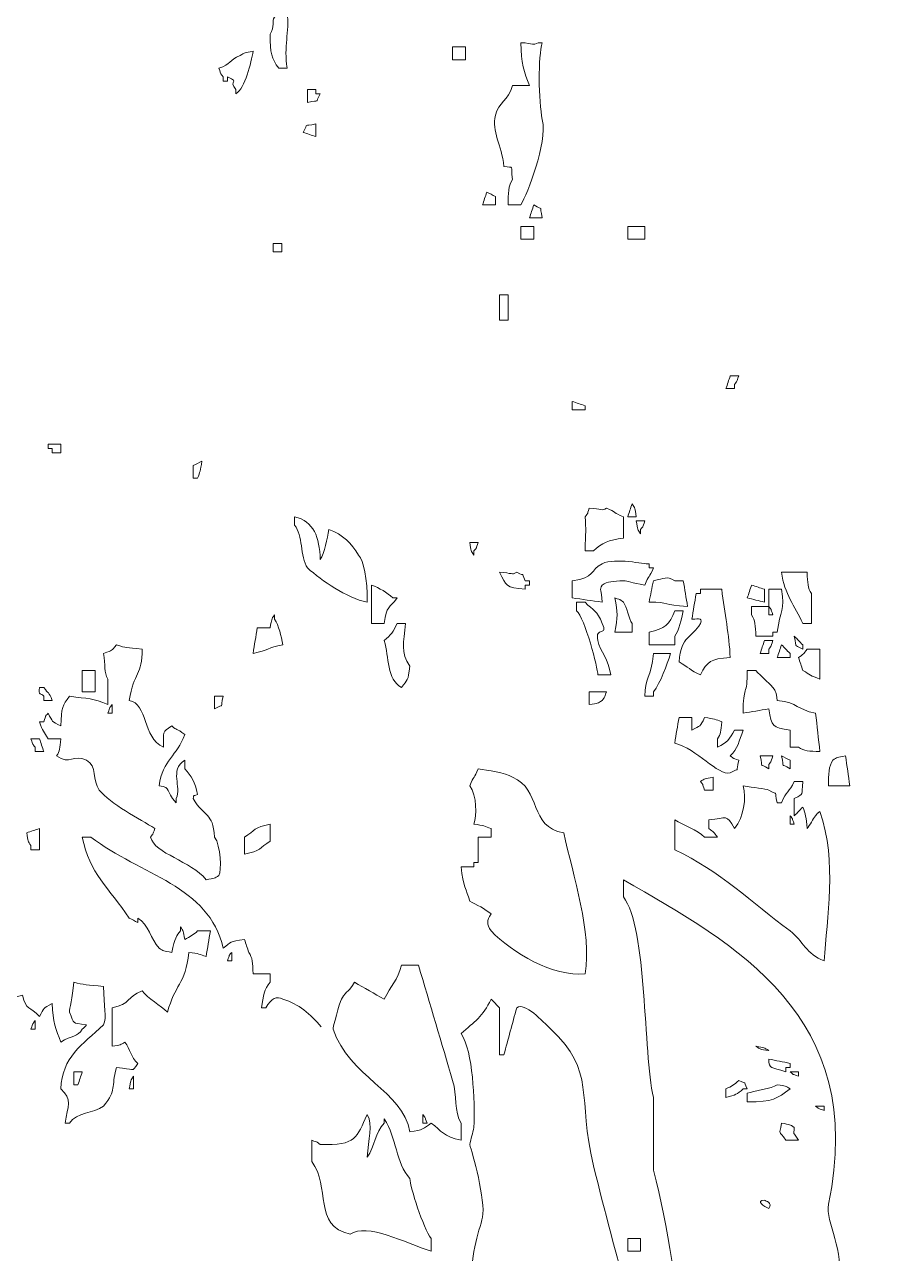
# Model space of a CAD drawing. Header units: millimetres. Extents: x 182 to 330, y 89 to 241.
# Drawn here: x 215.4 to 243.71, y 141.54 to 182.14 of the extents above; entities that cross this region are included whole.
import ezdxf

# ---------------------------------------------------------------- set-up
doc = ezdxf.new("R2010")
doc.units = ezdxf.units.MM
doc.layers.add('LAYER_1', color=160, linetype='Continuous')

# ---------------------------------------------------------------- blocks, each defined once
blk = doc.blocks.new('tree eucalypt')
at = {"layer": 'LAYER_1', "color": 7, "lineweight": 0}
for points, knots in [([(-11.452, 92.989), (-11.375, 92.341), (-11.579, 91.886), (-11.452, 91.154), (-11.546, 91.154), (-11.64, 91.154), (-11.734, 91.154), (-11.966, 91.484), (-12.019, 91.637), (-12.017, 92.283), (-11.854, 92.537), (-11.968, 92.71), (-11.875, 92.848), (-11.724, 92.954), (-11.742, 92.932), (-11.452, 92.989)], [0, 0, 0, 0, 1, 1, 1, 2, 2, 2, 3, 3, 3, 4, 4, 4, 5, 5, 5, 5]), ([(-5.987, 91.86), (-5.987, 91.719), (-5.987, 91.577), (-5.987, 91.436), (-5.846, 91.436), (-5.705, 91.436), (-5.564, 91.436), (-5.564, 91.577), (-5.564, 91.719), (-5.564, 91.86), (-5.705, 91.86), (-5.846, 91.86), (-5.987, 91.86)], [0, 0, 0, 0, 1, 1, 1, 2, 2, 2, 3, 3, 3, 4, 4, 4, 4]), ([(-3.73, 92.001), (-3.732, 91.338), (-3.626, 91.019), (-3.447, 90.59), (-3.635, 90.59), (-3.824, 90.59), (-4.012, 90.59), (-4.143, 90.087), (-4.471, 90.029), (-4.576, 89.602), (-4.711, 89.057), (-4.361, 88.647), (-4.294, 87.909), (-3.937, 87.854), (-4.071, 87.991), (-4.012, 87.485), (-4.147, 87.285), (-4.15, 87.023), (-4.153, 86.639), (-4.012, 86.639), (-3.871, 86.639), (-3.73, 86.639), (-3.524, 87.027), (-2.848, 88.648), (-3.024, 89.461), (-3.156, 90.074), (-3.164, 91.558), (-3.024, 92.001), (-3.071, 92.001), (-3.118, 92.001), (-3.165, 92.001), (-3.337, 91.896), (-3.305, 91.982), (-3.73, 92.001)], [0, 0, 0, 0, 1, 1, 1, 2, 2, 2, 3, 3, 3, 4, 4, 4, 5, 5, 5, 6, 6, 6, 7, 7, 7, 8, 8, 8, 9, 9, 9, 10, 10, 10, 11, 11, 11, 11]), ([(-12.581, 91.719), (-12.639, 91.346), (-12.846, 90.49), (-13.145, 90.308), (-13.145, 90.355), (-13.145, 90.402), (-13.145, 90.449), (-13.433, 90.794), (-12.973, 90.654), (-13.428, 90.872), (-13.428, 90.825), (-13.428, 90.778), (-13.428, 90.731), (-13.475, 90.731), (-13.522, 90.731), (-13.569, 90.731), (-13.569, 90.778), (-13.569, 90.825), (-13.569, 90.872), (-13.682, 91.016), (-13.619, 90.911), (-13.71, 91.154), (-13.298, 91.303), (-13.379, 91.411), (-13.004, 91.578), (-12.853, 91.684), (-12.871, 91.662), (-12.581, 91.719)], [0, 0, 0, 0, 1, 1, 1, 2, 2, 2, 3, 3, 3, 4, 4, 4, 5, 5, 5, 6, 6, 6, 7, 7, 7, 8, 8, 8, 9, 9, 9, 9]), ([(-10.785, 90.025), (-10.327, 90.142), (-10.569, 89.956), (-10.362, 90.308), (-10.409, 90.308), (-10.456, 90.308), (-10.503, 90.308), (-10.503, 90.355), (-10.503, 90.402), (-10.503, 90.449), (-10.597, 90.449), (-10.691, 90.449), (-10.785, 90.449), (-10.785, 90.308), (-10.785, 90.166), (-10.785, 90.025)], [0, 0, 0, 0, 1, 1, 1, 2, 2, 2, 3, 3, 3, 4, 4, 4, 5, 5, 5, 5]), ([(-10.503, 89.32), (-10.961, 89.203), (-10.718, 89.389), (-10.926, 89.038), (-10.785, 88.991), (-10.644, 88.944), (-10.503, 88.897), (-10.503, 89.038), (-10.503, 89.179), (-10.503, 89.32)], [0, 0, 0, 0, 1, 1, 1, 2, 2, 2, 3, 3, 3, 3]), ([(-4.858, 87.062), (-4.905, 86.921), (-4.953, 86.78), (-5, 86.639), (-4.858, 86.639), (-4.717, 86.639), (-4.576, 86.639), (-4.576, 86.733), (-4.576, 86.827), (-4.576, 86.921), (-4.67, 86.968), (-4.764, 87.015), (-4.858, 87.062)], [0, 0, 0, 0, 1, 1, 1, 2, 2, 2, 3, 3, 3, 4, 4, 4, 4]), ([(-3.024, 86.215), (-3.141, 86.673), (-2.955, 86.431), (-3.306, 86.639), (-3.353, 86.498), (-3.4, 86.356), (-3.447, 86.215), (-3.306, 86.215), (-3.165, 86.215), (-3.024, 86.215)], [0, 0, 0, 0, 1, 1, 1, 2, 2, 2, 3, 3, 3, 3]), ([(-3.73, 85.933), (-3.73, 85.792), (-3.73, 85.651), (-3.73, 85.51), (-3.588, 85.51), (-3.447, 85.51), (-3.306, 85.51), (-3.306, 85.651), (-3.306, 85.792), (-3.306, 85.933), (-3.447, 85.933), (-3.588, 85.933), (-3.73, 85.933)], [0, 0, 0, 0, 1, 1, 1, 2, 2, 2, 3, 3, 3, 4, 4, 4, 4]), ([(-0.202, 85.933), (-0.202, 85.792), (-0.202, 85.651), (-0.202, 85.51), (-0.014, 85.51), (0.174, 85.51), (0.363, 85.51), (0.363, 85.651), (0.363, 85.792), (0.363, 85.933), (0.174, 85.933), (-0.014, 85.933), (-0.202, 85.933)], [0, 0, 0, 0, 1, 1, 1, 2, 2, 2, 3, 3, 3, 4, 4, 4, 4]), ([(-11.914, 85.369), (-11.914, 85.275), (-11.914, 85.181), (-11.914, 85.086), (-11.82, 85.086), (-11.726, 85.086), (-11.632, 85.086), (-11.632, 85.181), (-11.632, 85.275), (-11.632, 85.369), (-11.726, 85.369), (-11.82, 85.369), (-11.914, 85.369)], [0, 0, 0, 0, 1, 1, 1, 2, 2, 2, 3, 3, 3, 4, 4, 4, 4]), ([(-4.435, 83.675), (-4.435, 83.393), (-4.435, 83.111), (-4.435, 82.829), (-4.341, 82.829), (-4.247, 82.829), (-4.153, 82.829), (-4.153, 83.111), (-4.153, 83.393), (-4.153, 83.675), (-4.247, 83.675), (-4.341, 83.675), (-4.435, 83.675)], [0, 0, 0, 0, 1, 1, 1, 2, 2, 2, 3, 3, 3, 4, 4, 4, 4]), ([(3.185, 80.994), (3.138, 80.853), (3.091, 80.712), (3.044, 80.571), (3.138, 80.571), (3.232, 80.571), (3.326, 80.571), (3.326, 80.618), (3.326, 80.665), (3.326, 80.712), (3.439, 80.856), (3.376, 80.751), (3.467, 80.994), (3.373, 80.994), (3.279, 80.994), (3.185, 80.994)], [0, 0, 0, 0, 1, 1, 1, 2, 2, 2, 3, 3, 3, 4, 4, 4, 5, 5, 5, 5]), ([(-28.537, 80.041), (-28.141, 79.596), (-27.834, 79.147), (-27.68, 78.737), (-28.158, 78.299), (-28.117, 76.331), (-28.103, 75.491), (-28.009, 75.491), (-27.915, 75.491), (-27.821, 75.491), (-27.5, 75.942), (-27.477, 75.858), (-26.833, 75.914), (-26.833, 75.397), (-26.833, 74.879), (-26.833, 74.362), (-27.299, 74.312), (-27.727, 74.17), (-27.821, 74.08), (-28.072, 73.667), (-28.054, 72.616), (-28.244, 72.245), (-27.915, 72.204), (-27.895, 72.182), (-27.68, 72.104), (-27.707, 72.69), (-27.765, 73.011), (-27.398, 73.233), (-27.398, 73.186), (-27.398, 73.139), (-27.398, 73.092), (-26.939, 72.593), (-26.783, 71.847), (-26.127, 71.54), (-25.856, 71.805), (-25.63, 71.895), (-25.14, 71.963), (-25.14, 71.869), (-25.14, 71.775), (-25.14, 71.681), (-25.202, 71.59), (-25.189, 71.25), (-25.281, 70.975), (-25.494, 71.097), (-25.386, 71.377), (-25.563, 71.117), (-25.699, 70.917), (-25.701, 70.655), (-25.704, 70.27), (-25.387, 70.187), (-25.33, 70.164), (-25.14, 69.988), (-25.271, 69.719), (-25.193, 69.823), (-25.14, 69.423), (-25.635, 69.255), (-25.666, 69.023), (-25.986, 68.718), (-25.939, 68.482), (-25.892, 68.247), (-25.845, 68.012), (-25.464, 68.006), (-25.752, 68.036), (-25.281, 67.871), (-24.691, 68.303), (-24.393, 67.588), (-24.011, 68.153), (-23.899, 68.318), (-23.87, 68.012), (-23.87, 68.012), (-23.756, 67.868), (-23.82, 67.973), (-23.729, 67.73), (-23.87, 67.683), (-24.011, 67.636), (-24.152, 67.589), (-23.994, 67.294), (-23.95, 67.33), (-23.87, 66.883), (-24.058, 66.742), (-24.246, 66.601), (-24.434, 66.46), (-24.276, 66.165), (-24.232, 66.201), (-24.152, 65.754), (-24.011, 65.754), (-23.87, 65.754), (-23.729, 65.754), (-23.71, 65.092), (-23.69, 65.054), (-24.152, 64.625), (-24.018, 64.226), (-23.984, 64.026), (-23.729, 63.92), (-23.585, 64.033), (-23.69, 63.97), (-23.446, 64.061), (-23.447, 63.677), (-23.441, 63.412), (-23.305, 63.214), (-23.305, 63.261), (-23.305, 63.308), (-23.305, 63.355), (-22.916, 63.424), (-23.139, 63.277), (-23.023, 63.073), (-22.601, 62.49), (-22.853, 61.921), (-23.023, 61.38), (-22.976, 61.38), (-22.929, 61.38), (-22.882, 61.38), (-22.716, 61.493), (-22.645, 61.489), (-22.318, 61.521), (-22.318, 61.333), (-22.318, 61.145), (-22.318, 60.957), (-22.223, 60.957), (-22.129, 60.957), (-22.035, 60.957), (-22.035, 61.004), (-22.035, 61.051), (-22.035, 61.098), (-22.216, 61.344), (-22.273, 61.694), (-22.318, 62.085), (-21.897, 62.202), (-21.884, 62.296), (-21.612, 62.509), (-21.612, 62.462), (-21.612, 62.415), (-21.612, 62.368), (-21.42, 62.227), (-21.357, 62.096), (-21.189, 61.944), (-21.393, 61.434), (-21.526, 61.165), (-22.035, 60.957), (-21.911, 60.777), (-21.76, 60.437), (-21.612, 60.251), (-21.34, 60.625), (-20.816, 60.296), (-20.201, 60.533), (-20.064, 60.001), (-19.976, 60.17), (-19.636, 59.828), (-19.469, 60.119), (-19.54, 60.093), (-19.213, 60.251), (-19.203, 59.648), (-19.098, 59.381), (-18.931, 58.981), (-18.582, 59.212), (-18.364, 59.136), (-18.225, 59.404), (-18.072, 59.533), (-18.213, 59.393), (-18.084, 59.546), (-18.602, 59.643), (-18.47, 59.539), (-18.649, 59.969), (-18.658, 60.081), (-18.536, 60.419), (-18.508, 60.957), (-18.181, 60.869), (-18.058, 60.872), (-17.52, 60.815), (-17.511, 60.15), (-17.406, 59.803), (-17.52, 59.546), (-18.234, 58.887), (-18.889, 58.489), (-18.931, 57.429), (-18.538, 57.084), (-18.706, 56.878), (-18.79, 56.3), (-18.743, 56.3), (-18.696, 56.3), (-18.649, 56.3), (-18.409, 56.676), (-17.859, 56.611), (-17.52, 56.864), (-17.069, 57.426), (-17.283, 57.452), (-17.096, 58.134), (-16.488, 58.116), (-16.601, 57.933), (-16.391, 58.275), (-16.618, 58.474), (-16.633, 58.743), (-16.814, 58.981), (-16.966, 58.875), (-16.948, 58.896), (-17.238, 58.84), (-17.238, 59.263), (-17.238, 59.687), (-17.238, 60.11), (-16.607, 60.243), (-16.769, 60.464), (-16.25, 60.674), (-16.038, 60.417), (-15.654, 60.182), (-15.403, 59.969), (-15.18, 60.874), (-14.819, 60.867), (-14.698, 61.944), (-14.369, 61.903), (-14.348, 61.881), (-14.133, 61.803), (-14.086, 62.085), (-14.039, 62.368), (-13.992, 62.65), (-14.133, 62.65), (-14.274, 62.65), (-14.415, 62.65), (-14.547, 62.521), (-14.663, 62.462), (-14.839, 62.368), (-14.891, 62.661), (-14.873, 62.639), (-14.98, 62.791), (-14.98, 62.744), (-14.98, 62.697), (-14.98, 62.65), (-15.106, 62.5), (-15.163, 62.415), (-15.262, 61.944), (-15.555, 61.997), (-15.534, 61.978), (-15.685, 62.085), (-15.961, 62.375), (-16.033, 62.861), (-16.391, 63.073), (-16.391, 63.026), (-16.391, 62.979), (-16.391, 62.932), (-16.485, 62.979), (-16.579, 63.026), (-16.673, 63.073), (-17.323, 64.061), (-17.998, 64.56), (-18.225, 65.754), (-18.131, 65.754), (-18.037, 65.754), (-17.943, 65.754), (-16.29, 64.497), (-14.031, 64.145), (-13.569, 62.085), (-13.279, 62.289), (-13.385, 62.305), (-12.863, 62.368), (-12.816, 62.226), (-12.769, 62.085), (-12.722, 61.944), (-12.598, 61.762), (-12.596, 61.596), (-12.581, 61.239), (-12.393, 61.239), (-12.205, 61.239), (-12.017, 61.239), (-12.017, 61.145), (-12.017, 61.051), (-12.017, 60.957), (-12.206, 60.719), (-12.248, 60.513), (-12.299, 60.11), (-12.252, 60.11), (-12.205, 60.11), (-12.158, 60.11), (-11.973, 60.454), (-11.804, 60.499), (-11.593, 60.392), (-11.076, 60.248), (-10.68, 59.901), (-10.335, 59.482)], [771.727223, 771.727223, 771.727223, 771.727223, 772, 772, 772, 773, 773, 773, 774, 774, 774, 775, 775, 775, 776, 776, 776, 777, 777, 777, 778, 778, 778, 779, 779, 779, 780, 780, 780, 781, 781, 781, 782, 782, 782, 783, 783, 783, 784, 784, 784, 785, 785, 785, 786, 786, 786, 787, 787, 787, 788, 788, 788, 789, 789, 789, 790, 790, 790, 791, 791, 791, 792, 792, 792, 793, 793, 793, 794, 794, 794, 795, 795, 795, 796, 796, 796, 797, 797, 797, 798, 798, 798, 799, 799, 799, 800, 800, 800, 801, 801, 801, 802, 802, 802, 803, 803, 803, 804, 804, 804, 805, 805, 805, 806, 806, 806, 807, 807, 807, 808, 808, 808, 809, 809, 809, 810, 810, 810, 811, 811, 811, 812, 812, 812, 813, 813, 813, 814, 814, 814, 815, 815, 815, 816, 816, 816, 817, 817, 817, 818, 818, 818, 819, 819, 819, 820, 820, 820, 821, 821, 821, 822, 822, 822, 823, 823, 823, 824, 824, 824, 825, 825, 825, 826, 826, 826, 827, 827, 827, 828, 828, 828, 829, 829, 829, 830, 830, 830, 831, 831, 831, 832, 832, 832, 833, 833, 833, 834, 834, 834, 835, 835, 835, 836, 836, 836, 837, 837, 837, 838, 838, 838, 839, 839, 839, 840, 840, 840, 841, 841, 841, 842, 842, 842, 843, 843, 843, 844, 844, 844, 845, 845, 845, 846, 846, 846, 847, 847, 847, 848, 848, 848, 849, 849, 849, 850, 850, 850, 851, 851, 851, 852, 852, 852, 853, 853, 853, 854, 854, 854, 855, 855, 855, 856, 856, 856, 857, 857, 857, 858, 858, 858, 859, 859, 859, 860, 860, 860, 861, 861, 861, 862, 862, 862, 862.401401, 862.401401, 862.401401, 862.401401]), ([(-2.036, 80.148), (-2.036, 80.053), (-2.036, 79.959), (-2.036, 79.865), (-1.895, 79.865), (-1.754, 79.865), (-1.613, 79.865), (-1.613, 79.912), (-1.613, 79.959), (-1.613, 80.006), (-1.754, 80.053), (-1.895, 80.1), (-2.036, 80.148)], [0, 0, 0, 0, 1, 1, 1, 2, 2, 2, 3, 3, 3, 4, 4, 4, 4]), ([(-18.931, 78.737), (-18.931, 78.642), (-18.931, 78.548), (-18.931, 78.454), (-19.025, 78.454), (-19.119, 78.454), (-19.213, 78.454), (-19.213, 78.501), (-19.213, 78.548), (-19.213, 78.595), (-19.26, 78.595), (-19.307, 78.595), (-19.354, 78.595), (-19.354, 78.642), (-19.354, 78.689), (-19.354, 78.737), (-19.213, 78.737), (-19.072, 78.737), (-18.931, 78.737)], [0, 0, 0, 0, 1, 1, 1, 2, 2, 2, 3, 3, 3, 4, 4, 4, 5, 5, 5, 6, 6, 6, 6]), ([(-14.274, 78.172), (-14.316, 77.843), (-14.338, 77.823), (-14.415, 77.608), (-14.462, 77.608), (-14.509, 77.608), (-14.557, 77.608), (-14.557, 77.749), (-14.557, 77.89), (-14.557, 78.031), (-14.462, 78.078), (-14.368, 78.125), (-14.274, 78.172)], [0, 0, 0, 0, 1, 1, 1, 2, 2, 2, 3, 3, 3, 4, 4, 4, 4]), ([(-0.061, 76.761), (-0.108, 76.62), (-0.155, 76.479), (-0.202, 76.338), (-0.108, 76.338), (-0.014, 76.338), (0.08, 76.338), (0.028, 76.631), (0.046, 76.609), (-0.061, 76.761)], [0, 0, 0, 0, 1, 1, 1, 2, 2, 2, 3, 3, 3, 3]), ([(-8.809, 73.515), (-8.793, 74.287), (-8.938, 74.884), (-9.092, 75.068), (-9.333, 75.454), (-9.602, 75.752), (-10.08, 75.914), (-10.129, 75.626), (-10.213, 75.133), (-10.362, 74.926), (-10.382, 75.659), (-10.578, 76.188), (-11.208, 76.338), (-11.208, 76.244), (-11.208, 76.149), (-11.208, 76.055), (-10.935, 75.732), (-11.027, 75.026), (-10.785, 74.644), (-10.298, 74.228), (-9.503, 73.647), (-8.809, 73.515)], [0, 0, 0, 0, 1, 1, 1, 2, 2, 2, 3, 3, 3, 4, 4, 4, 5, 5, 5, 6, 6, 6, 7, 7, 7, 7]), ([(-0.343, 75.632), (-0.343, 75.867), (-0.343, 76.102), (-0.343, 76.338), (-0.685, 76.465), (-0.567, 76.488), (-0.907, 76.62), (-1.079, 76.515), (-1.047, 76.601), (-1.472, 76.62), (-1.561, 76.372), (-1.499, 76.483), (-1.613, 76.338), (-1.572, 75.89), (-1.596, 75.849), (-1.613, 75.209), (-1.519, 75.209), (-1.425, 75.209), (-1.331, 75.209), (-1.059, 75.474), (-0.833, 75.563), (-0.343, 75.632)], [0, 0, 0, 0, 1, 1, 1, 2, 2, 2, 3, 3, 3, 4, 4, 4, 5, 5, 5, 6, 6, 6, 7, 7, 7, 7]), ([(0.08, 76.197), (0.133, 75.904), (0.115, 75.925), (0.221, 75.773), (0.221, 75.82), (0.221, 75.867), (0.221, 75.914), (0.335, 76.058), (0.272, 75.953), (0.363, 76.197), (0.269, 76.197), (0.174, 76.197), (0.08, 76.197)], [0, 0, 0, 0, 1, 1, 1, 2, 2, 2, 3, 3, 3, 4, 4, 4, 4]), ([(-5.423, 75.491), (-5.37, 75.198), (-5.389, 75.219), (-5.282, 75.068), (-5.282, 75.115), (-5.282, 75.162), (-5.282, 75.209), (-5.168, 75.353), (-5.232, 75.247), (-5.141, 75.491), (-5.235, 75.491), (-5.329, 75.491), (-5.423, 75.491)], [0, 0, 0, 0, 1, 1, 1, 2, 2, 2, 3, 3, 3, 4, 4, 4, 4]), ([(-2.036, 74.221), (-2.036, 74.033), (-2.036, 73.845), (-2.036, 73.656), (-1.707, 73.609), (-1.378, 73.562), (-1.049, 73.515), (-1.059, 73.945), (-1.155, 73.903), (-1.049, 74.08), (-0.866, 74.204), (-0.7, 74.206), (-0.343, 74.221), (-0.197, 74.231), (-0.089, 74.15), (0.363, 74.08), (0.49, 74.422), (0.513, 74.304), (0.645, 74.644), (0.598, 74.644), (0.551, 74.644), (0.504, 74.644), (0.504, 74.691), (0.504, 74.738), (0.504, 74.785), (0.337, 74.754), (-0.594, 75.001), (-1.049, 74.785), (-1.457, 74.591), (-1.268, 74.308), (-2.036, 74.221)], [0, 0, 0, 0, 1, 1, 1, 2, 2, 2, 3, 3, 3, 4, 4, 4, 5, 5, 5, 6, 6, 6, 7, 7, 7, 8, 8, 8, 9, 9, 9, 10, 10, 10, 10]), ([(-4.435, 74.503), (-4.209, 74.05), (-4.246, 73.999), (-3.588, 73.939), (-3.588, 73.986), (-3.588, 74.033), (-3.588, 74.08), (-3.541, 74.08), (-3.494, 74.08), (-3.447, 74.08), (-3.447, 74.127), (-3.447, 74.174), (-3.447, 74.221), (-3.494, 74.221), (-3.541, 74.221), (-3.588, 74.221), (-3.771, 74.569), (-3.528, 74.317), (-3.871, 74.503), (-4.042, 74.398), (-4.011, 74.484), (-4.435, 74.503)], [0, 0, 0, 0, 1, 1, 1, 2, 2, 2, 3, 3, 3, 4, 4, 4, 5, 5, 5, 6, 6, 6, 7, 7, 7, 7]), ([(1.774, 73.374), (1.727, 73.656), (1.68, 73.939), (1.633, 74.221), (1.539, 74.221), (1.445, 74.221), (1.35, 74.221), (1.052, 74.391), (1.036, 74.289), (0.645, 74.221), (0.598, 73.986), (0.551, 73.75), (0.504, 73.515), (1.188, 73.511), (0.949, 73.429), (1.774, 73.374)], [0, 0, 0, 0, 1, 1, 1, 2, 2, 2, 3, 3, 3, 4, 4, 4, 5, 5, 5, 5]), ([(4.878, 74.503), (4.974, 73.772), (5.317, 73.402), (5.584, 72.81), (5.678, 72.81), (5.772, 72.81), (5.866, 72.81), (5.866, 73.139), (5.866, 73.468), (5.866, 73.798), (5.742, 73.98), (5.74, 74.146), (5.725, 74.503), (5.443, 74.503), (5.16, 74.503), (4.878, 74.503)], [0, 0, 0, 0, 1, 1, 1, 2, 2, 2, 3, 3, 3, 4, 4, 4, 5, 5, 5, 5]), ([(-8.668, 72.81), (-8.527, 72.81), (-8.386, 72.81), (-8.245, 72.81), (-8.172, 73.427), (-8.073, 73.295), (-7.822, 73.656), (-7.869, 73.656), (-7.916, 73.656), (-7.963, 73.656), (-8.163, 73.839), (-8.394, 73.973), (-8.668, 74.08), (-8.668, 73.657), (-8.668, 73.233), (-8.668, 72.81)], [0, 0, 0, 0, 1, 1, 1, 2, 2, 2, 3, 3, 3, 4, 4, 4, 5, 5, 5, 5]), ([(3.185, 71.681), (3.145, 72.438), (3.008, 73.139), (2.903, 73.939), (2.668, 73.939), (2.432, 73.939), (2.197, 73.939), (2.197, 73.892), (2.197, 73.845), (2.197, 73.798), (2.15, 73.798), (2.103, 73.798), (2.056, 73.798), (2.009, 73.515), (1.962, 73.233), (1.915, 72.951), (2.005, 72.933), (2.322, 73.043), (2.197, 72.81), (1.934, 72.32), (1.56, 72.429), (1.492, 71.54), (1.791, 71.381), (1.871, 71.251), (2.197, 71.117), (2.441, 71.568), (2.51, 71.637), (3.185, 71.681)], [0, 0, 0, 0, 1, 1, 1, 2, 2, 2, 3, 3, 3, 4, 4, 4, 5, 5, 5, 6, 6, 6, 7, 7, 7, 8, 8, 8, 9, 9, 9, 9]), ([(3.89, 74.08), (3.843, 73.939), (3.796, 73.798), (3.749, 73.656), (3.937, 73.609), (4.126, 73.562), (4.314, 73.515), (4.314, 73.656), (4.314, 73.798), (4.314, 73.939), (4.173, 73.986), (4.031, 74.033), (3.89, 74.08)], [0, 0, 0, 0, 1, 1, 1, 2, 2, 2, 3, 3, 3, 4, 4, 4, 4]), ([(4.455, 73.939), (4.455, 73.751), (4.455, 73.562), (4.455, 73.374), (4.267, 73.374), (4.078, 73.374), (3.89, 73.374), (3.89, 73.28), (3.89, 73.186), (3.89, 73.092), (4.014, 72.909), (4.017, 72.744), (4.031, 72.387), (4.22, 72.387), (4.408, 72.387), (4.596, 72.387), (4.596, 72.434), (4.596, 72.481), (4.596, 72.528), (4.643, 72.528), (4.69, 72.528), (4.737, 72.528), (4.836, 73.256), (4.997, 73.23), (4.878, 73.939), (4.737, 73.939), (4.596, 73.939), (4.455, 73.939)], [0, 0, 0, 0, 1, 1, 1, 2, 2, 2, 3, 3, 3, 4, 4, 4, 5, 5, 5, 6, 6, 6, 7, 7, 7, 8, 8, 8, 9, 9, 9, 9]), ([(-0.766, 71.117), (-0.829, 71.633), (-1.112, 71.876), (-1.19, 72.245), (-1.292, 72.734), (-0.828, 72.37), (-1.049, 72.81), (-1.202, 73.255), (-1.347, 73.229), (-1.613, 73.515), (-1.707, 73.515), (-1.801, 73.515), (-1.895, 73.515), (-1.895, 73.421), (-1.895, 73.327), (-1.895, 73.233), (-1.618, 72.997), (-1.186, 71.315), (-1.19, 71.117), (-1.049, 71.117), (-0.907, 71.117), (-0.766, 71.117)], [0, 0, 0, 0, 1, 1, 1, 2, 2, 2, 3, 3, 3, 4, 4, 4, 5, 5, 5, 6, 6, 6, 7, 7, 7, 7]), ([(-0.625, 73.656), (-0.533, 73.168), (-0.532, 73.016), (-0.625, 72.528), (-0.437, 72.528), (-0.249, 72.528), (-0.061, 72.528), (-0.061, 72.622), (-0.061, 72.716), (-0.061, 72.81), (-0.159, 72.952), (-0.242, 73.374), (-0.343, 73.515), (-0.487, 73.629), (-0.382, 73.565), (-0.625, 73.656)], [0, 0, 0, 0, 1, 1, 1, 2, 2, 2, 3, 3, 3, 4, 4, 4, 5, 5, 5, 5]), ([(-12.581, 71.822), (-12.534, 72.104), (-12.487, 72.387), (-12.44, 72.669), (-12.299, 72.669), (-12.158, 72.669), (-12.017, 72.669), (-11.964, 72.962), (-11.982, 72.94), (-11.875, 73.092), (-11.875, 73.045), (-11.875, 72.998), (-11.875, 72.951), (-11.727, 72.748), (-11.655, 72.397), (-11.593, 72.104), (-12.118, 72.02), (-12.059, 71.916), (-12.581, 71.822)], [0, 0, 0, 0, 1, 1, 1, 2, 2, 2, 3, 3, 3, 4, 4, 4, 5, 5, 5, 6, 6, 6, 6]), ([(0.504, 72.528), (0.504, 72.387), (0.504, 72.245), (0.504, 72.104), (0.786, 72.104), (1.068, 72.104), (1.35, 72.104), (1.35, 72.198), (1.35, 72.293), (1.35, 72.387), (1.499, 72.589), (1.57, 72.94), (1.633, 73.233), (1.539, 73.233), (1.445, 73.233), (1.35, 73.233), (1.193, 72.773), (1.02, 72.635), (0.504, 72.528)], [0, 0, 0, 0, 1, 1, 1, 2, 2, 2, 3, 3, 3, 4, 4, 4, 5, 5, 5, 6, 6, 6, 6]), ([(4.455, 73.374), (4.568, 73.23), (4.505, 73.336), (4.596, 73.092), (4.549, 73.092), (4.502, 73.092), (4.455, 73.092), (4.455, 73.186), (4.455, 73.28), (4.455, 73.374)], [0, 0, 0, 0, 1, 1, 1, 2, 2, 2, 3, 3, 3, 3]), ([(-7.822, 72.81), (-7.957, 72.54), (-8.019, 72.422), (-8.245, 72.245), (-8.088, 71.695), (-8.158, 70.962), (-7.681, 70.693), (-7.477, 70.983), (-7.461, 70.877), (-7.398, 71.399), (-7.731, 71.86), (-7.592, 72.171), (-7.54, 72.81), (-7.634, 72.81), (-7.728, 72.81), (-7.822, 72.81)], [0, 0, 0, 0, 1, 1, 1, 2, 2, 2, 3, 3, 3, 4, 4, 4, 5, 5, 5, 5]), ([(5.301, 72.387), (5.418, 71.929), (5.232, 72.171), (5.584, 71.963), (5.584, 72.01), (5.584, 72.057), (5.584, 72.104), (5.461, 72.209), (5.424, 72.282), (5.301, 72.387)], [0, 0, 0, 0, 1, 1, 1, 2, 2, 2, 3, 3, 3, 3]), ([(-16.25, 71.963), (-16.228, 71.104), (-16.525, 71.211), (-16.673, 70.27), (-16.038, 70.158), (-16.254, 69.047), (-15.544, 68.718), (-15.524, 69.249), (-15.611, 69.214), (-15.262, 69.423), (-15.109, 69.267), (-15.111, 69.369), (-14.839, 69.141), (-15.082, 68.43), (-15.572, 68.311), (-15.685, 67.448), (-15.235, 67.37), (-15.519, 67.299), (-15.121, 66.883), (-15.121, 66.93), (-15.121, 66.977), (-15.121, 67.024), (-14.929, 67.421), (-15.355, 67.948), (-14.839, 68.294), (-14.839, 68.2), (-14.839, 68.106), (-14.839, 68.012), (-14.608, 67.76), (-14.503, 67.579), (-14.415, 67.165), (-14.599, 67.087), (-14.52, 67.161), (-14.557, 67.024), (-14.188, 66.39), (-13.918, 66.597), (-13.851, 65.754), (-13.642, 65.467), (-13.624, 64.641), (-13.71, 64.484), (-13.861, 64.378), (-13.843, 64.399), (-14.133, 64.343), (-14.635, 64.972), (-15.827, 65.191), (-15.968, 65.754), (-15.854, 65.898), (-15.918, 65.793), (-15.826, 66.037), (-16.319, 66.343), (-17.304, 66.852), (-17.661, 67.307), (-17.908, 67.622), (-17.72, 68.107), (-18.084, 68.294), (-18.524, 68.52), (-18.632, 68.107), (-19.072, 68.435), (-18.959, 68.602), (-18.963, 68.673), (-18.931, 69), (-19.072, 69), (-19.213, 69), (-19.354, 69), (-19.49, 69.249), (-19.532, 69.237), (-19.636, 69.564), (-19.589, 69.564), (-19.542, 69.564), (-19.495, 69.564), (-19.406, 69.812), (-19.468, 69.701), (-19.354, 69.847), (-19.187, 69.555), (-19.258, 69.581), (-18.931, 69.423), (-18.926, 70.036), (-18.867, 70.097), (-18.649, 70.411), (-18.039, 70.31), (-17.863, 70.358), (-17.379, 70.129), (-17.379, 70.411), (-17.379, 70.693), (-17.379, 70.975), (-17.507, 71.197), (-17.455, 71.428), (-17.52, 71.822), (-17.183, 71.941), (-17.288, 71.879), (-17.096, 72.104), (-16.748, 71.997), (-16.8, 72.014), (-16.25, 71.963)], [0, 0, 0, 0, 1, 1, 1, 2, 2, 2, 3, 3, 3, 4, 4, 4, 5, 5, 5, 6, 6, 6, 7, 7, 7, 8, 8, 8, 9, 9, 9, 10, 10, 10, 11, 11, 11, 12, 12, 12, 13, 13, 13, 14, 14, 14, 15, 15, 15, 16, 16, 16, 17, 17, 17, 18, 18, 18, 19, 19, 19, 20, 20, 20, 21, 21, 21, 22, 22, 22, 23, 23, 23, 24, 24, 24, 25, 25, 25, 26, 26, 26, 27, 27, 27, 28, 28, 28, 29, 29, 29, 30, 30, 30, 31, 31, 31, 31]), ([(4.314, 72.245), (4.267, 72.104), (4.22, 71.963), (4.173, 71.822), (4.267, 71.822), (4.361, 71.822), (4.455, 71.822), (4.455, 71.869), (4.455, 71.916), (4.455, 71.963), (4.568, 72.107), (4.505, 72.002), (4.596, 72.245), (4.502, 72.245), (4.408, 72.245), (4.314, 72.245)], [0, 0, 0, 0, 1, 1, 1, 2, 2, 2, 3, 3, 3, 4, 4, 4, 5, 5, 5, 5]), ([(4.878, 72.104), (4.831, 71.963), (4.784, 71.822), (4.737, 71.681), (4.878, 71.681), (5.019, 71.681), (5.16, 71.681), (5.16, 71.728), (5.16, 71.775), (5.16, 71.822), (5.037, 71.926), (5.001, 72), (4.878, 72.104)], [0, 0, 0, 0, 1, 1, 1, 2, 2, 2, 3, 3, 3, 4, 4, 4, 4]), ([(6.148, 71.963), (6.007, 71.963), (5.866, 71.963), (5.725, 71.963), (5.602, 71.795), (5.609, 71.805), (5.443, 71.681), (5.49, 71.54), (5.537, 71.399), (5.584, 71.258), (5.833, 71.122), (5.821, 71.08), (6.148, 70.975), (6.148, 71.305), (6.148, 71.634), (6.148, 71.963)], [0, 0, 0, 0, 1, 1, 1, 2, 2, 2, 3, 3, 3, 4, 4, 4, 5, 5, 5, 5]), ([(0.645, 71.822), (0.573, 71.012), (0.361, 70.999), (0.363, 70.411), (0.457, 70.411), (0.551, 70.411), (0.645, 70.411), (0.645, 70.458), (0.645, 70.505), (0.645, 70.552), (0.886, 70.856), (1.093, 71.433), (1.209, 71.822), (1.021, 71.822), (0.833, 71.822), (0.645, 71.822)], [0, 0, 0, 0, 1, 1, 1, 2, 2, 2, 3, 3, 3, 4, 4, 4, 5, 5, 5, 5]), ([(-17.802, 71.258), (-17.802, 71.022), (-17.802, 70.787), (-17.802, 70.552), (-17.943, 70.552), (-18.084, 70.552), (-18.225, 70.552), (-18.225, 70.787), (-18.225, 71.022), (-18.225, 71.258), (-18.084, 71.258), (-17.943, 71.258), (-17.802, 71.258)], [0, 0, 0, 0, 1, 1, 1, 2, 2, 2, 3, 3, 3, 4, 4, 4, 4]), ([(3.608, 69.847), (3.89, 69.894), (4.173, 69.941), (4.455, 69.988), (4.549, 69.395), (4.575, 69.383), (5.16, 69.282), (5.16, 69.094), (5.16, 68.906), (5.16, 68.718), (5.254, 68.718), (5.348, 68.718), (5.443, 68.718), (5.625, 68.594), (5.791, 68.591), (6.148, 68.576), (6.101, 69), (6.054, 69.423), (6.007, 69.847), (5.361, 69.968), (5.46, 70.182), (4.737, 70.27), (4.685, 70.563), (4.703, 70.541), (4.596, 70.693), (4.422, 70.898), (4.205, 71.053), (4.031, 71.258), (3.937, 71.258), (3.843, 71.258), (3.749, 71.258), (3.752, 70.399), (3.61, 70.787), (3.608, 69.847)], [0, 0, 0, 0, 1, 1, 1, 2, 2, 2, 3, 3, 3, 4, 4, 4, 5, 5, 5, 6, 6, 6, 7, 7, 7, 8, 8, 8, 9, 9, 9, 10, 10, 10, 11, 11, 11, 11]), ([(-19.495, 70.693), (-19.335, 70.475), (-19.342, 70.574), (-19.213, 70.27), (-19.307, 70.27), (-19.401, 70.27), (-19.495, 70.27), (-19.495, 70.317), (-19.495, 70.364), (-19.495, 70.411), (-19.575, 70.512), (-19.699, 70.417), (-19.636, 70.693), (-19.589, 70.693), (-19.542, 70.693), (-19.495, 70.693)], [0, 0, 0, 0, 1, 1, 1, 2, 2, 2, 3, 3, 3, 4, 4, 4, 5, 5, 5, 5]), ([(-13.569, 70.411), (-13.686, 69.953), (-13.5, 70.195), (-13.851, 69.988), (-13.851, 70.129), (-13.851, 70.27), (-13.851, 70.411), (-13.757, 70.411), (-13.663, 70.411), (-13.569, 70.411)], [0, 0, 0, 0, 1, 1, 1, 2, 2, 2, 3, 3, 3, 3]), ([(-1.472, 70.552), (-1.472, 70.411), (-1.472, 70.27), (-1.472, 70.129), (-1.179, 70.181), (-1.2, 70.163), (-1.049, 70.27), (-0.935, 70.414), (-0.998, 70.309), (-0.907, 70.552), (-1.096, 70.552), (-1.284, 70.552), (-1.472, 70.552)], [0, 0, 0, 0, 1, 1, 1, 2, 2, 2, 3, 3, 3, 4, 4, 4, 4]), ([(-17.238, 70.129), (-17.351, 69.985), (-17.288, 70.09), (-17.379, 69.847), (-17.332, 69.847), (-17.285, 69.847), (-17.238, 69.847), (-17.238, 69.941), (-17.238, 70.035), (-17.238, 70.129)], [0, 0, 0, 0, 1, 1, 1, 2, 2, 2, 3, 3, 3, 3]), ([(1.492, 69.705), (1.445, 69.423), (1.397, 69.141), (1.35, 68.859), (2.086, 68.66), (2.77, 67.784), (3.185, 67.871), (3.544, 68.076), (3.344, 67.84), (3.467, 68.294), (3.22, 68.383), (3.33, 68.322), (3.185, 68.435), (3.435, 68.653), (3.479, 68.945), (3.608, 69.282), (3.514, 69.282), (3.42, 69.282), (3.326, 69.282), (3.153, 68.992), (3.093, 68.871), (2.762, 68.718), (2.762, 68.812), (2.762, 68.906), (2.762, 69), (2.875, 69.166), (2.871, 69.237), (2.903, 69.564), (2.689, 69.64), (2.664, 69.66), (2.338, 69.705), (2.183, 69.373), (2.203, 69.454), (1.915, 69.282), (1.915, 69.423), (1.915, 69.564), (1.915, 69.705), (1.774, 69.705), (1.633, 69.705), (1.492, 69.705)], [0, 0, 0, 0, 1, 1, 1, 2, 2, 2, 3, 3, 3, 4, 4, 4, 5, 5, 5, 6, 6, 6, 7, 7, 7, 8, 8, 8, 9, 9, 9, 10, 10, 10, 11, 11, 11, 12, 12, 12, 13, 13, 13, 13]), ([(-19.636, 69), (-19.589, 68.859), (-19.542, 68.718), (-19.495, 68.576), (-19.589, 68.576), (-19.684, 68.576), (-19.778, 68.576), (-19.778, 68.624), (-19.778, 68.671), (-19.778, 68.718), (-19.891, 68.862), (-19.828, 68.756), (-19.919, 69), (-19.825, 69), (-19.731, 69), (-19.636, 69)], [0, 0, 0, 0, 1, 1, 1, 2, 2, 2, 3, 3, 3, 4, 4, 4, 5, 5, 5, 5]), ([(4.173, 68.435), (4.289, 67.978), (4.103, 68.22), (4.455, 68.012), (4.455, 68.059), (4.455, 68.106), (4.455, 68.153), (4.568, 68.297), (4.505, 68.192), (4.596, 68.435), (4.455, 68.435), (4.314, 68.435), (4.173, 68.435)], [0, 0, 0, 0, 1, 1, 1, 2, 2, 2, 3, 3, 3, 4, 4, 4, 4]), ([(4.878, 68.435), (4.995, 67.978), (4.809, 68.22), (5.16, 68.012), (5.16, 68.106), (5.16, 68.2), (5.16, 68.294), (5.066, 68.341), (4.972, 68.388), (4.878, 68.435)], [0, 0, 0, 0, 1, 1, 1, 2, 2, 2, 3, 3, 3, 3]), ([(6.43, 67.448), (6.666, 67.448), (6.901, 67.448), (7.136, 67.448), (7.089, 67.777), (7.042, 68.106), (6.995, 68.435), (6.702, 68.383), (6.723, 68.401), (6.571, 68.294), (6.436, 68.094), (6.434, 67.832), (6.43, 67.448)], [0, 0, 0, 0, 1, 1, 1, 2, 2, 2, 3, 3, 3, 4, 4, 4, 4]), ([(-5.141, 65.754), (-5.141, 65.472), (-5.141, 65.19), (-5.141, 64.908), (-5.188, 64.908), (-5.235, 64.908), (-5.282, 64.908), (-5.282, 64.861), (-5.282, 64.814), (-5.282, 64.767), (-5.423, 64.767), (-5.564, 64.767), (-5.705, 64.767), (-5.643, 64.117), (-5.533, 64.031), (-5.423, 63.638), (-5.217, 63.527), (-4.897, 63.37), (-4.717, 63.214), (-4.869, 62.969), (-4.863, 62.894), (-4.717, 62.65), (-4.028, 61.94), (-2.661, 61.12), (-1.613, 61.239), (-1.373, 62.573), (-2.006, 64.487), (-2.318, 65.896), (-3.479, 66.074), (-3.04, 67.339), (-4.012, 67.73), (-4.242, 67.883), (-4.839, 67.955), (-5.141, 68.012), (-5.268, 67.67), (-5.292, 67.788), (-5.423, 67.448), (-5.178, 67.113), (-5.192, 66.469), (-5.282, 66.178), (-4.953, 66.136), (-4.932, 66.114), (-4.717, 66.037), (-4.717, 65.943), (-4.717, 65.848), (-4.717, 65.754), (-4.858, 65.754), (-5, 65.754), (-5.141, 65.754)], [0, 0, 0, 0, 1, 1, 1, 2, 2, 2, 3, 3, 3, 4, 4, 4, 5, 5, 5, 6, 6, 6, 7, 7, 7, 8, 8, 8, 9, 9, 9, 10, 10, 10, 11, 11, 11, 12, 12, 12, 13, 13, 13, 14, 14, 14, 15, 15, 15, 16, 16, 16, 16]), ([(5.301, 67.589), (5.139, 67.213), (5.031, 67.292), (4.878, 66.883), (4.831, 66.883), (4.784, 66.883), (4.737, 66.883), (4.62, 67.341), (4.806, 67.099), (4.455, 67.307), (4.349, 67.348), (3.954, 67.385), (3.608, 67.448), (3.722, 67.011), (3.641, 66.437), (3.326, 66.037), (3.059, 66.533), (3.075, 66.372), (2.479, 66.319), (2.479, 66.225), (2.479, 66.131), (2.479, 66.037), (2.647, 65.914), (2.638, 65.92), (2.762, 65.754), (2.62, 65.754), (2.479, 65.754), (2.338, 65.754), (2.094, 65.979), (1.641, 66.158), (1.35, 66.319), (1.35, 65.99), (1.35, 65.66), (1.35, 65.331), (2.837, 64.632), (3.903, 63.592), (5.16, 62.65), (5.601, 62.319), (5.684, 61.885), (6.289, 61.662), (6.373, 63.078), (6.726, 64.92), (6.148, 66.601), (5.995, 66.473), (6.136, 66.612), (6.007, 66.46), (5.911, 66.351), (5.822, 66.145), (5.725, 66.037), (5.702, 66.405), (5.664, 66.516), (5.584, 66.742), (5.461, 66.638), (5.424, 66.564), (5.301, 66.46), (5.301, 66.648), (5.301, 66.836), (5.301, 67.024), (5.658, 67.231), (5.519, 67.086), (5.584, 67.589), (5.49, 67.589), (5.396, 67.589), (5.301, 67.589)], [0, 0, 0, 0, 1, 1, 1, 2, 2, 2, 3, 3, 3, 4, 4, 4, 5, 5, 5, 6, 6, 6, 7, 7, 7, 8, 8, 8, 9, 9, 9, 10, 10, 10, 11, 11, 11, 12, 12, 12, 13, 13, 13, 14, 14, 14, 15, 15, 15, 16, 16, 16, 17, 17, 17, 18, 18, 18, 19, 19, 19, 20, 20, 20, 21, 21, 21, 21]), ([(2.62, 67.73), (2.327, 67.677), (2.349, 67.696), (2.197, 67.589), (2.311, 67.445), (2.247, 67.55), (2.338, 67.307), (2.432, 67.307), (2.526, 67.307), (2.62, 67.307), (2.62, 67.448), (2.62, 67.589), (2.62, 67.73)], [0, 0, 0, 0, 1, 1, 1, 2, 2, 2, 3, 3, 3, 4, 4, 4, 4]), ([(5.16, 66.46), (5.274, 66.316), (5.211, 66.421), (5.301, 66.178), (5.254, 66.178), (5.207, 66.178), (5.16, 66.178), (5.16, 66.272), (5.16, 66.366), (5.16, 66.46)], [0, 0, 0, 0, 1, 1, 1, 2, 2, 2, 3, 3, 3, 3]), ([(-19.636, 66.037), (-19.636, 65.801), (-19.636, 65.566), (-19.636, 65.331), (-19.731, 65.331), (-19.825, 65.331), (-19.919, 65.331), (-19.919, 65.378), (-19.919, 65.425), (-19.919, 65.472), (-20.025, 65.624), (-20.003, 65.606), (-20.06, 65.896), (-19.919, 65.943), (-19.778, 65.99), (-19.636, 66.037)], [0, 0, 0, 0, 1, 1, 1, 2, 2, 2, 3, 3, 3, 4, 4, 4, 5, 5, 5, 5]), ([(-12.017, 66.178), (-12.017, 65.99), (-12.017, 65.801), (-12.017, 65.613), (-12.364, 65.397), (-12.338, 65.29), (-12.863, 65.19), (-12.863, 65.378), (-12.863, 65.566), (-12.863, 65.754), (-12.516, 65.971), (-12.542, 66.078), (-12.017, 66.178)], [0, 0, 0, 0, 1, 1, 1, 2, 2, 2, 3, 3, 3, 4, 4, 4, 4]), ([(8.124, 33.44), (8.179, 36.568), (7.984, 39.593), (7.418, 42.048), (7.242, 42.813), (7.524, 43.506), (7.418, 44.023), (7.123, 45.461), (7.524, 46.702), (6.571, 47.41), (6.435, 47.445), (6.518, 47.521), (6.43, 47.41), (5.791, 46.678), (5.799, 44.84), (5.584, 43.741), (5.49, 43.741), (5.396, 43.741), (5.301, 43.741), (5.15, 43.635), (5.168, 43.656), (4.878, 43.6), (4.606, 43.875), (4.356, 43.917), (4.173, 44.305), (3.419, 45.759), (6.461, 50.301), (6.713, 51.079), (7.015, 52.017), (6.311, 53.049), (6.43, 53.619), (7.739, 59.867), (3.34, 62.214), (-0.343, 64.343), (-0.343, 64.155), (-0.343, 63.967), (-0.343, 63.779), (0.443, 62.745), (0.308, 58.632), (0.645, 57.147), (0.645, 56.347), (0.645, 55.547), (0.645, 54.748), (1.646, 51.018), (1.733, 46.107), (2.62, 42.33), (2.972, 40.834), (3.116, 39.487), (3.467, 38.238), (3.467, 37.956), (3.467, 37.673), (3.467, 37.391), (3.796, 37.109), (4.126, 36.827), (4.455, 36.544), (5.132, 35.643), (5.903, 34.72), (6.43, 33.722), (7.294, 33.721), (7.451, 33.532), (8.124, 33.44)], [0, 0, 0, 0, 1, 1, 1, 2, 2, 2, 3, 3, 3, 4, 4, 4, 5, 5, 5, 6, 6, 6, 7, 7, 7, 8, 8, 8, 9, 9, 9, 10, 10, 10, 11, 11, 11, 12, 12, 12, 13, 13, 13, 14, 14, 14, 15, 15, 15, 16, 16, 16, 17, 17, 17, 18, 18, 18, 19, 19, 19, 20, 20, 20, 20]), ([(-13.287, 61.944), (-13.4, 61.8), (-13.337, 61.906), (-13.428, 61.662), (-13.381, 61.662), (-13.334, 61.662), (-13.287, 61.662), (-13.287, 61.756), (-13.287, 61.85), (-13.287, 61.944)], [0, 0, 0, 0, 1, 1, 1, 2, 2, 2, 3, 3, 3, 3]), ([(-7.681, 61.521), (-7.797, 61.016), (-8.036, 60.847), (-8.245, 60.392), (-8.574, 60.58), (-8.904, 60.769), (-9.233, 60.957), (-9.405, 60.609), (-9.482, 60.739), (-9.656, 60.392), (-9.73, 60.28), (-9.949, 59.442), (-9.938, 59.404), (-9.397, 57.825), (-7.641, 57.367), (-7.398, 56.018), (-6.963, 56.068), (-6.955, 56.116), (-6.693, 56.3), (-6.343, 56.045), (-6.301, 55.854), (-5.705, 55.735), (-5.705, 55.924), (-5.705, 56.112), (-5.705, 56.3), (-5.938, 56.673), (-5.839, 57.217), (-5.987, 57.711), (-6.344, 58.902), (-6.742, 60.258), (-7.116, 61.521), (-7.304, 61.521), (-7.493, 61.521), (-7.681, 61.521)], [0, 0, 0, 0, 1, 1, 1, 2, 2, 2, 3, 3, 3, 4, 4, 4, 5, 5, 5, 6, 6, 6, 7, 7, 7, 8, 8, 8, 9, 9, 9, 10, 10, 10, 11, 11, 11, 11]), ([(-4.717, 60.392), (-4.993, 59.819), (-5.262, 59.649), (-5.705, 59.263), (-5.309, 58.649), (-5.255, 57.065), (-5.282, 56.159), (-5.329, 55.971), (-5.376, 55.782), (-5.423, 55.594), (-5.336, 55.353), (-4.887, 53.717), (-5, 53.196), (-5.101, 52.725), (-5.496, 51.786), (-5.282, 50.938), (-5.23, 50.735), (-4.905, 50.242), (-4.858, 50.091), (-4.858, 49.621), (-4.858, 49.15), (-4.858, 48.68), (-4.802, 48.584), (-4.342, 48.544), (-4.294, 48.398), (-4.202, 48.116), (-4.531, 47.631), (-4.576, 47.269), (-3.44, 46.34), (-3.187, 45.044), (-2.601, 43.459), (-2.196, 42.364), (-2.45, 40.889), (-1.19, 40.637), (-1.023, 40.75), (-0.952, 40.746), (-0.625, 40.778), (-0.272, 40.076), (0.327, 39.68), (1.068, 39.367), (1.068, 39.461), (1.068, 39.555), (1.068, 39.649), (0.885, 40.017), (1.263, 40.232), (1.068, 40.778), (0.939, 41.14), (0.483, 41.884), (0.363, 42.33), (0.41, 42.941), (0.457, 43.553), (0.504, 44.164), (0.369, 44.813), (0.031, 45.794), (-0.061, 46.422), (-0.231, 47.59), (0.133, 49.172), (-0.202, 50.514), (-0.546, 51.896), (-0.977, 53.412), (-1.331, 54.889), (-1.882, 57.189), (-1.244, 58.004), (-2.742, 59.404), (-3.014, 59.659), (-3.6, 60.322), (-3.871, 60.11), (-4.012, 59.593), (-4.153, 59.075), (-4.294, 58.558), (-4.341, 58.558), (-4.388, 58.558), (-4.435, 58.558), (-4.435, 59.075), (-4.435, 59.593), (-4.435, 60.11), (-4.558, 60.214), (-4.594, 60.288), (-4.717, 60.392)], [0, 0, 0, 0, 1, 1, 1, 2, 2, 2, 3, 3, 3, 4, 4, 4, 5, 5, 5, 6, 6, 6, 7, 7, 7, 8, 8, 8, 9, 9, 9, 10, 10, 10, 11, 11, 11, 12, 12, 12, 13, 13, 13, 14, 14, 14, 15, 15, 15, 16, 16, 16, 17, 17, 17, 18, 18, 18, 19, 19, 19, 20, 20, 20, 21, 21, 21, 22, 22, 22, 23, 23, 23, 24, 24, 24, 25, 25, 25, 26, 26, 26, 26]), ([(-19.778, 59.687), (-19.891, 59.542), (-19.828, 59.648), (-19.919, 59.404), (-19.872, 59.404), (-19.825, 59.404), (-19.778, 59.404), (-19.778, 59.498), (-19.778, 59.593), (-19.778, 59.687)], [0, 0, 0, 0, 1, 1, 1, 2, 2, 2, 3, 3, 3, 3]), ([(4.031, 58.84), (4.324, 58.787), (4.303, 58.806), (4.455, 58.699), (4.162, 58.751), (4.183, 58.733), (4.031, 58.84)], [0, 0, 0, 0, 1, 1, 1, 2, 2, 2, 2]), ([(4.455, 58.417), (4.69, 58.37), (4.925, 58.322), (5.16, 58.275), (5.16, 58.228), (5.16, 58.181), (5.16, 58.134), (5.113, 58.134), (5.066, 58.134), (5.019, 58.134), (5.019, 58.087), (5.019, 58.04), (5.019, 57.993), (4.525, 58.177), (4.474, 58.051), (4.455, 58.417)], [0, 0, 0, 0, 1, 1, 1, 2, 2, 2, 3, 3, 3, 4, 4, 4, 5, 5, 5, 5]), ([(-18.225, 57.993), (-18.272, 57.852), (-18.32, 57.711), (-18.367, 57.57), (-18.414, 57.57), (-18.461, 57.57), (-18.508, 57.57), (-18.508, 57.711), (-18.508, 57.852), (-18.508, 57.993), (-18.414, 57.993), (-18.32, 57.993), (-18.225, 57.993)], [0, 0, 0, 0, 1, 1, 1, 2, 2, 2, 3, 3, 3, 4, 4, 4, 4]), ([(-16.532, 57.852), (-16.638, 57.701), (-16.617, 57.719), (-16.673, 57.429), (-16.626, 57.429), (-16.579, 57.429), (-16.532, 57.429), (-16.532, 57.57), (-16.532, 57.711), (-16.532, 57.852)], [0, 0, 0, 0, 1, 1, 1, 2, 2, 2, 3, 3, 3, 3]), ([(3.467, 57.711), (3.815, 57.528), (3.563, 57.772), (3.749, 57.429), (3.702, 57.429), (3.655, 57.429), (3.608, 57.429), (3.416, 57.251), (3.359, 57.236), (3.044, 57.147), (3.044, 57.241), (3.044, 57.335), (3.044, 57.429), (3.221, 57.52), (3.336, 57.582), (3.467, 57.711)], [0, 0, 0, 0, 1, 1, 1, 2, 2, 2, 3, 3, 3, 4, 4, 4, 5, 5, 5, 5]), ([(5.16, 57.993), (5.254, 57.993), (5.348, 57.993), (5.443, 57.993), (5.443, 57.946), (5.443, 57.899), (5.443, 57.852), (5.195, 57.941), (5.306, 57.879), (5.16, 57.993)], [0, 0, 0, 0, 1, 1, 1, 2, 2, 2, 3, 3, 3, 3]), ([(4.737, 57.57), (5.03, 57.517), (5.009, 57.536), (5.16, 57.429), (4.715, 57.114), (4.618, 56.995), (3.749, 57.005), (3.749, 57.099), (3.749, 57.194), (3.749, 57.288), (3.964, 57.356), (4.554, 57.444), (4.737, 57.57)], [0, 0, 0, 0, 1, 1, 1, 2, 2, 2, 3, 3, 3, 4, 4, 4, 4]), ([(6.007, 56.864), (6.101, 56.864), (6.195, 56.864), (6.289, 56.864), (6.289, 56.817), (6.289, 56.77), (6.289, 56.723), (6.042, 56.812), (6.152, 56.75), (6.007, 56.864)], [0, 0, 0, 0, 1, 1, 1, 2, 2, 2, 3, 3, 3, 3]), ([(-8.809, 56.582), (-9.166, 55.832), (-9.153, 55.552), (-10.362, 55.594), (-10.506, 55.708), (-10.4, 55.644), (-10.644, 55.735), (-10.644, 55.5), (-10.644, 55.265), (-10.644, 55.03), (-9.999, 54.214), (-10.626, 52.903), (-9.374, 52.631), (-8.818, 53.022), (-7.549, 52.34), (-6.693, 52.067), (-6.693, 52.208), (-6.693, 52.349), (-6.693, 52.49), (-6.97, 52.847), (-7.387, 54.176), (-7.398, 54.466), (-7.881, 55.004), (-7.825, 55.801), (-8.245, 56.441), (-8.245, 56.394), (-8.245, 56.347), (-8.245, 56.3), (-8.546, 55.991), (-8.552, 55.542), (-8.809, 55.171), (-8.778, 55.771), (-8.605, 56.234), (-8.809, 56.582)], [0, 0, 0, 0, 1, 1, 1, 2, 2, 2, 3, 3, 3, 4, 4, 4, 5, 5, 5, 6, 6, 6, 7, 7, 7, 8, 8, 8, 9, 9, 9, 10, 10, 10, 11, 11, 11, 11]), ([(-6.975, 56.582), (-6.862, 56.438), (-6.925, 56.543), (-6.834, 56.3), (-6.881, 56.3), (-6.928, 56.3), (-6.975, 56.3), (-6.975, 56.394), (-6.975, 56.488), (-6.975, 56.582)], [0, 0, 0, 0, 1, 1, 1, 2, 2, 2, 3, 3, 3, 3]), ([(4.878, 56.3), (5.171, 56.247), (5.15, 56.266), (5.301, 56.159), (5.289, 55.864), (5.237, 56.072), (5.443, 55.735), (5.301, 55.735), (5.16, 55.735), (5.019, 55.735), (4.782, 56.111), (4.803, 55.845), (4.878, 56.3)], [0, 0, 0, 0, 1, 1, 1, 2, 2, 2, 3, 3, 3, 4, 4, 4, 4]), ([(4.314, 53.76), (4.363, 53.717), (4.596, 53.686), (4.455, 53.478), (4.298, 53.547), (4.015, 53.728), (4.314, 53.76)], [0, 0, 0, 0, 1, 1, 1, 2, 2, 2, 2]), ([(-0.202, 52.49), (-0.202, 52.349), (-0.202, 52.208), (-0.202, 52.067), (-0.061, 52.067), (0.08, 52.067), (0.221, 52.067), (0.221, 52.208), (0.221, 52.349), (0.221, 52.49), (0.08, 52.49), (-0.061, 52.49), (-0.202, 52.49)], [0, 0, 0, 0, 1, 1, 1, 2, 2, 2, 3, 3, 3, 4, 4, 4, 4])]:
    blk.add_open_spline(points, degree=3, knots=knots, dxfattribs=at)

msp = doc.modelspace()

# ---------------------------------------------------------------- block references
at = {"linetype": 'Continuous', "lineweight": 0}
msp.add_blockref('tree eucalypt', (235.526, 89.54), dxfattribs=at)

doc.saveas('drawing.dxf')
